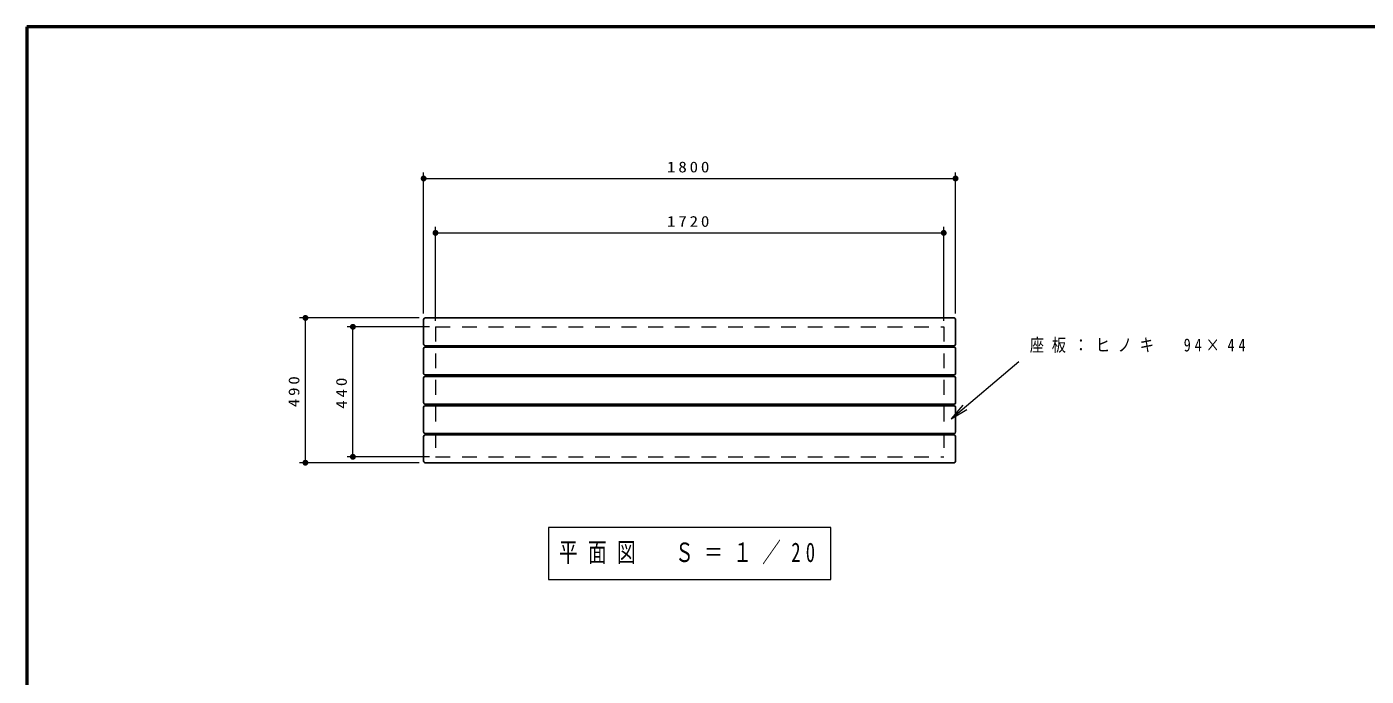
# Model space of a CAD drawing. Units: millimetres on the paper, scale 1:20. Extents: x -365 to 0, y 0 to 257.
# Drawn here: x -365 to -138.4, y 147.1 to 257 of the extents above; entities that cross this region are included whole.
import ezdxf

# ---------------------------------------------------------------- set-up
doc = ezdxf.new("R2010")
doc.units = ezdxf.units.MM
doc.linetypes.add('USER1', pattern=[4.5, 2.5, -2])
doc.layers.add('LY_1', color=7, linetype='Continuous', lineweight=25)
doc.layers.add('LY_3', color=7, linetype='Continuous', lineweight=13)
doc.styles.add('ＭＳ ゴシック', font='')
doc.styles.get('ＭＳ ゴシック').set_extended_font_data('MS Gothic')

# ---------------------------------------------------------------- blocks, each defined once
blk = doc.blocks.new('filled_dot')
at = {"color": 0, "linetype": 'Continuous', "lineweight": -2, "const_width": 1.25}
blk.add_lwpolyline([(-0.625, 0, 1), (0.625, 0, 1)], format="xyb", close=True, dxfattribs=at)
blk = doc.blocks.new('open_arrow')
at = {"color": 0, "linetype": 'Continuous', "lineweight": -2}
blk.add_lwpolyline([(7.5, 1.25), (0, 0), (7.5, -1.25)], dxfattribs=at)

msp = doc.modelspace()

# ---------------------------------------------------------------- linework, layer by layer
at = {"layer": 'LY_1', "lineweight": 13}
for p, q in [((-297.854, 208.485), (-297.854, 232.33)), ((-297.854, 231.33), (-207.854, 231.33)), ((-207.854, 208.485), (-207.854, 232.33)), ((-295.854, 207.235), (-295.854, 223.122)), ((-295.854, 222.122), (-209.854, 222.122)), ((-209.854, 207.235), (-209.854, 223.122)), ((-298.604, 207.735), (-318.854, 207.735)), ((-317.854, 183.235), (-317.854, 207.735)), ((-296.854, 206.235), (-310.819, 206.235)), ((-309.819, 184.235), (-309.819, 206.235)), ((-208.57, 190.664), (-197.133, 200.386)), ((-296.854, 184.235), (-310.819, 184.235)), ((-298.604, 183.235), (-318.854, 183.235)), ((-276.754, 172.285), (-276.754, 163.485)), ((-228.954, 172.285), (-276.754, 172.285)), ((-228.954, 163.485), (-228.954, 172.285)), ((-276.754, 163.485), (-228.954, 163.485))]:
    msp.add_line(p, q, dxfattribs=at)
at = {"layer": 'LY_1'}
for p, q in [((-297.854, 207.485), (-297.854, 203.285)), ((-297.604, 207.735), (-208.104, 207.735)), ((-207.854, 207.485), (-207.854, 203.285)), ((-297.854, 202.535), (-297.854, 198.335)), ((-297.604, 203.035), (-208.104, 203.035)), ((-297.604, 202.785), (-208.104, 202.785)), ((-207.854, 202.535), (-207.854, 198.335)), ((-297.854, 197.585), (-297.854, 193.385)), ((-297.604, 198.085), (-208.104, 198.085)), ((-297.604, 197.835), (-208.104, 197.835)), ((-207.854, 197.585), (-207.854, 193.385)), ((-297.854, 192.635), (-297.854, 188.435)), ((-297.604, 193.135), (-208.104, 193.135)), ((-297.604, 192.885), (-208.104, 192.885)), ((-207.854, 192.635), (-207.854, 188.435)), ((-297.604, 188.185), (-208.104, 188.185)), ((-297.854, 187.685), (-297.854, 183.485)), ((-297.604, 187.935), (-208.104, 187.935)), ((-207.854, 187.685), (-207.854, 183.485)), ((-297.604, 183.235), (-208.104, 183.235))]:
    msp.add_line(p, q, dxfattribs=at)
at = {"layer": 'LY_1', "linetype": 'USER1', "lineweight": 13}
for p, q in [((-295.854, 206.235), (-209.854, 206.235)), ((-295.854, 206.235), (-295.854, 184.235)), ((-209.854, 206.235), (-209.854, 184.235)), ((-295.854, 184.235), (-209.854, 184.235))]:
    msp.add_line(p, q, dxfattribs=at)
at = {"layer": 'LY_1'}
for centre, start, end in [((-297.604, 207.485), 90, 180), ((-208.104, 207.485), 0, 90), ((-297.604, 203.285), 179.99999, 270), ((-297.604, 202.535), 90, 180), ((-208.104, 203.285), 270, 0), ((-208.104, 202.535), 0, 90), ((-297.604, 198.335), 179.99999, 270), ((-297.604, 197.585), 90, 180), ((-208.104, 198.335), 270, 0), ((-208.104, 197.585), 0, 90), ((-297.604, 193.385), 179.99999, 270), ((-297.604, 192.635), 90, 180), ((-208.104, 193.385), 270, 0), ((-208.104, 192.635), 0, 90), ((-297.604, 188.435), 179.99999, 270), ((-208.104, 188.435), 270, 0), ((-297.604, 187.685), 90, 180), ((-208.104, 187.685), 0, 90), ((-297.604, 183.485), 179.99999, 270), ((-208.104, 183.485), 270, 0)]:
    msp.add_arc(centre, 0.25, start, end, dxfattribs=at)
at = {"layer": 'LY_3', "lineweight": 50}
for p, q in [((-365, 257), (-365, 0)), ((0, 257), (-365, 257))]:
    msp.add_line(p, q, dxfattribs=at)

# ---------------------------------------------------------------- block references
at = {"layer": 'LY_1', "lineweight": 13, "xscale": 0.4, "yscale": 0.4}
for p in [(-297.854, 231.33), (-295.854, 222.122)]:
    msp.add_blockref('filled_dot', p, dxfattribs=at)
for name, p, rotation in [('filled_dot', (-207.854, 231.33), 180), ('filled_dot', (-209.854, 222.122), 180), ('filled_dot', (-317.854, 207.735), 270), ('filled_dot', (-309.819, 206.235), 270), ('open_arrow', (-208.57, 190.664), 40.4), ('filled_dot', (-317.854, 183.235), 90), ('filled_dot', (-309.819, 184.235), 90)]:
    msp.add_blockref(name, p, dxfattribs=dict(at, rotation=rotation))

# ---------------------------------------------------------------- texts
at = {"layer": 'LY_1', "style": 'ＭＳ ゴシック'}
for s, insert, char_height, attachment_point in [('\\T1.33;\\W1.15;1800', (-252.854, 232.33), 1.833, 8), ('\\T1.33;\\W1.15;1720', (-252.854, 223.122), 1.833, 8), ('\\T1.55;\\W0.8;座板：ヒノキ\u300094×44', (-195.287, 203.036), 2.199, 4), ('\\T1.56;\\W0.7;平面図\u3000Ｓ＝１／20', (-252.854, 167.885), 3.299, 5)]:
    msp.add_mtext(s, dxfattribs=dict(at, insert=insert, char_height=char_height, attachment_point=attachment_point))
at = {"layer": 'LY_1', "char_height": 1.833, "attachment_point": 8, "rotation": 90, "style": 'ＭＳ ゴシック'}
for s, insert in [('\\T1.33;\\W1.15;490', (-318.854, 195.485)), ('\\T1.33;\\W1.15;440', (-310.819, 195.235))]:
    msp.add_mtext(s, dxfattribs=dict(at, insert=insert))

doc.saveas('drawing.dxf')
